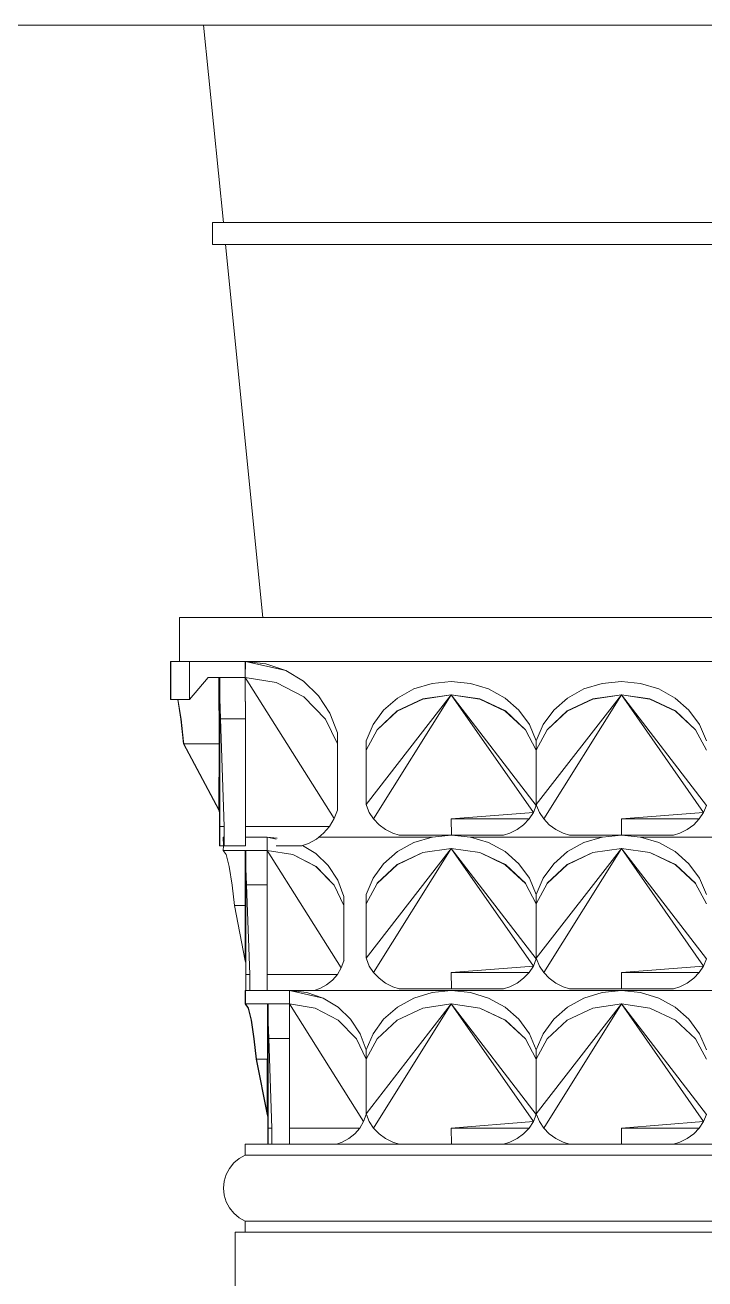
# Model space of a CAD drawing. Header units: millimetres. Extents: x -667 to -468, y -723 to -475.
# Drawn here: x -570.8494 to -570.6015, y -488.002 to -487.5449 of the extents above; entities that cross this region are included whole.
import ezdxf

# ---------------------------------------------------------------- set-up
doc = ezdxf.new("R2010")
doc.units = ezdxf.units.MM
doc.layers.add('dinding', color=36, linetype='Continuous', lineweight=9)

msp = doc.modelspace()

# ---------------------------------------------------------------- linework, layer by layer
at = {"layer": 'dinding'}
for p, q in [((-570.89312, -487.54493), (-570.78432, -487.54493)), ((-570.78432, -487.54493), (-570.77712, -487.61693)), ((-570.78432, -487.54493), (-570.41792, -487.54493)), ((-570.78112, -487.62493), (-570.78112, -487.61693)), ((-570.77712, -487.61693), (-570.78112, -487.61693)), ((-570.77712, -487.61693), (-570.42512, -487.61693)), ((-570.77632, -487.62493), (-570.78112, -487.62493)), ((-570.77632, -487.62493), (-570.76272, -487.76093)), ((-570.77632, -487.62493), (-570.42592, -487.62493)), ((-570.79312, -487.77693), (-570.79312, -487.76093)), ((-570.76272, -487.76093), (-570.79312, -487.76093)), ((-570.76272, -487.76093), (-570.43952, -487.76093)), ((-570.79641, -487.77693), (-570.79634, -487.777)), ((-570.79634, -487.77707), (-570.79641, -487.77693)), ((-570.79634, -487.77693), (-570.79641, -487.77693)), ((-570.79641, -487.77693), (-570.79641, -487.78277)), ((-570.79634, -487.777), (-570.79634, -487.77693)), ((-570.79634, -487.77693), (-570.79312, -487.77693)), ((-570.79634, -487.77707), (-570.79634, -487.777)), ((-570.79634, -487.78286), (-570.79634, -487.77707)), ((-570.79312, -487.77693), (-570.78951, -487.77693)), ((-570.78951, -487.79075), (-570.78951, -487.77693)), ((-570.78841, -487.77693), (-570.78951, -487.77693)), ((-570.78834, -487.77693), (-570.78841, -487.77693)), ((-570.78834, -487.77693), (-570.78739, -487.77693)), ((-570.78739, -487.77693), (-570.77849, -487.77693)), ((-570.77849, -487.77693), (-570.77843, -487.77694)), ((-570.77843, -487.77694), (-570.77724, -487.77693)), ((-570.77724, -487.77693), (-570.76933, -487.77693)), ((-570.76933, -487.77693), (-570.76929, -487.77693)), ((-570.76918, -487.77693), (-570.76929, -487.77693)), ((-570.76918, -487.77693), (-570.76914, -487.77693)), ((-570.76914, -487.77693), (-570.76914, -487.78276)), ((-570.76914, -487.77693), (-570.76911, -487.77693)), ((-570.76911, -487.77693), (-570.76912, -487.78277)), ((-570.76908, -487.77694), (-570.76911, -487.77693)), ((-570.43312, -487.77693), (-570.76908, -487.77694)), ((-570.76908, -487.77694), (-570.76158, -487.77774)), ((-570.75438, -487.78018), (-570.76908, -487.77694)), ((-570.76158, -487.77774), (-570.75438, -487.78018)), ((-570.79641, -487.78277), (-570.79634, -487.78286)), ((-570.79641, -487.78277), (-570.79641, -487.79075)), ((-570.79634, -487.79075), (-570.79634, -487.78286)), ((-570.78271, -487.78276), (-570.78951, -487.79075)), ((-570.77872, -487.78276), (-570.78271, -487.78276)), ((-570.77844, -487.79783), (-570.77872, -487.78276)), ((-570.77871, -487.8069), (-570.77872, -487.78276)), ((-570.77872, -487.78276), (-570.77845, -487.78955)), ((-570.77846, -487.78276), (-570.77872, -487.78276)), ((-570.76914, -487.78276), (-570.77846, -487.78276)), ((-570.77846, -487.78276), (-570.77845, -487.78955)), ((-570.76914, -487.78276), (-570.76914, -487.79151)), ((-570.76912, -487.78277), (-570.75787, -487.78455)), ((-570.76912, -487.78277), (-570.75789, -487.78458)), ((-570.7367, -487.8342), (-570.76912, -487.78277)), ((-570.75438, -487.78018), (-570.74789, -487.78414)), ((-570.75789, -487.78458), (-570.74779, -487.78984)), ((-570.75787, -487.78455), (-570.74776, -487.7898)), ((-570.74789, -487.78414), (-570.74242, -487.78942)), ((-570.71362, -487.79025), (-570.70764, -487.78696)), ((-570.70764, -487.78696), (-570.70099, -487.78492)), ((-570.70099, -487.78492), (-570.694, -487.78425)), ((-570.694, -487.78425), (-570.68701, -487.78492)), ((-570.68701, -487.78492), (-570.68037, -487.78696)), ((-570.68037, -487.78696), (-570.67438, -487.79025)), ((-570.65159, -487.79025), (-570.6456, -487.78696)), ((-570.6456, -487.78696), (-570.63896, -487.78492)), ((-570.63896, -487.78492), (-570.63197, -487.78425)), ((-570.63197, -487.78425), (-570.62498, -487.78492)), ((-570.62498, -487.78492), (-570.61833, -487.78696)), ((-570.61833, -487.78696), (-570.61235, -487.79025)), ((-570.79641, -487.79075), (-570.79634, -487.79075)), ((-570.79634, -487.79075), (-570.79631, -487.79076)), ((-570.79452, -487.79076), (-570.79631, -487.79076)), ((-570.79377, -487.79076), (-570.79452, -487.79076)), ((-570.79377, -487.79076), (-570.79262, -487.79799)), ((-570.79367, -487.79076), (-570.79377, -487.79076)), ((-570.78951, -487.79075), (-570.79367, -487.79076)), ((-570.79367, -487.79076), (-570.79252, -487.79799)), ((-570.77845, -487.78958), (-570.77845, -487.78955)), ((-570.77845, -487.7901), (-570.77845, -487.78958)), ((-570.77845, -487.7901), (-570.77844, -487.79783)), ((-570.77842, -487.79043), (-570.77817, -487.79782)), ((-570.76911, -487.79783), (-570.76911, -487.79148)), ((-570.74779, -487.78984), (-570.73985, -487.79801)), ((-570.74776, -487.7898), (-570.73983, -487.79799)), ((-570.74242, -487.78942), (-570.73824, -487.79577)), ((-570.694, -487.78911), (-570.72502, -487.82911)), ((-570.694, -487.78911), (-570.72232, -487.83435)), ((-570.71867, -487.79465), (-570.71362, -487.79025)), ((-570.71374, -487.79497), (-570.7044, -487.7906)), ((-570.71372, -487.795), (-570.70439, -487.79062)), ((-570.7044, -487.7906), (-570.694, -487.78911)), ((-570.70439, -487.79062), (-570.7044, -487.7906)), ((-570.694, -487.78911), (-570.70439, -487.79062)), ((-570.694, -487.78911), (-570.6836, -487.7906)), ((-570.694, -487.78911), (-570.68362, -487.79062)), ((-570.66405, -487.83197), (-570.694, -487.78911)), ((-570.66299, -487.82938), (-570.694, -487.78911)), ((-570.68362, -487.79062), (-570.6836, -487.7906)), ((-570.68362, -487.79062), (-570.67429, -487.795)), ((-570.6836, -487.7906), (-570.67426, -487.79497)), ((-570.67438, -487.79025), (-570.66933, -487.79465)), ((-570.63197, -487.78911), (-570.66299, -487.82911)), ((-570.63197, -487.78911), (-570.66029, -487.83435)), ((-570.65664, -487.79465), (-570.65159, -487.79025)), ((-570.65171, -487.79497), (-570.64237, -487.7906)), ((-570.65168, -487.795), (-570.64235, -487.79062)), ((-570.64237, -487.7906), (-570.63197, -487.78911)), ((-570.64235, -487.79062), (-570.64237, -487.7906)), ((-570.63197, -487.78911), (-570.64235, -487.79062)), ((-570.63197, -487.78911), (-570.62157, -487.7906)), ((-570.63197, -487.78911), (-570.62158, -487.79062)), ((-570.60202, -487.83197), (-570.63197, -487.78911)), ((-570.60095, -487.82938), (-570.63197, -487.78911)), ((-570.62158, -487.79062), (-570.62157, -487.7906)), ((-570.62158, -487.79062), (-570.61225, -487.795)), ((-570.62157, -487.7906), (-570.61223, -487.79497)), ((-570.61235, -487.79025), (-570.6073, -487.79465)), ((-570.73824, -487.79577), (-570.73554, -487.80289)), ((-570.72253, -487.79995), (-570.71867, -487.79465)), ((-570.72106, -487.8018), (-570.71374, -487.79497)), ((-570.72104, -487.80182), (-570.71372, -487.795)), ((-570.71372, -487.795), (-570.71374, -487.79497)), ((-570.67429, -487.795), (-570.67426, -487.79497)), ((-570.67429, -487.795), (-570.66696, -487.80182)), ((-570.67426, -487.79497), (-570.66694, -487.8018)), ((-570.66933, -487.79465), (-570.66547, -487.79995)), ((-570.6605, -487.79995), (-570.65664, -487.79465)), ((-570.65903, -487.8018), (-570.65171, -487.79497)), ((-570.65901, -487.80182), (-570.65168, -487.795)), ((-570.65168, -487.795), (-570.65171, -487.79497)), ((-570.61225, -487.795), (-570.61223, -487.79497)), ((-570.61225, -487.795), (-570.60493, -487.80182)), ((-570.61223, -487.79497), (-570.60491, -487.8018)), ((-570.6073, -487.79465), (-570.60344, -487.79995)), ((-570.79262, -487.79799), (-570.79161, -487.80691)), ((-570.79252, -487.79799), (-570.79161, -487.80607)), ((-570.77817, -487.79782), (-570.77844, -487.79783)), ((-570.77844, -487.79783), (-570.77844, -487.83199)), ((-570.77817, -487.79782), (-570.77679, -487.83705)), ((-570.77817, -487.79782), (-570.76911, -487.79783)), ((-570.76911, -487.83705), (-570.76911, -487.79783)), ((-570.73554, -487.80691), (-570.73985, -487.79801)), ((-570.73983, -487.79799), (-570.73554, -487.80691)), ((-570.72502, -487.80588), (-570.72253, -487.79995)), ((-570.66547, -487.79995), (-570.66299, -487.80588)), ((-570.66299, -487.80588), (-570.6605, -487.79995)), ((-570.60344, -487.79995), (-570.60095, -487.80588)), ((-570.79161, -487.80691), (-570.79161, -487.80607)), ((-570.79161, -487.80607), (-570.79151, -487.8069)), ((-570.73554, -487.80691), (-570.73554, -487.80289)), ((-570.72502, -487.80923), (-570.72104, -487.80182)), ((-570.72502, -487.80923), (-570.72502, -487.80588)), ((-570.72104, -487.80182), (-570.72106, -487.8018)), ((-570.66696, -487.80182), (-570.66694, -487.8018)), ((-570.66299, -487.80923), (-570.66696, -487.80182)), ((-570.66299, -487.80923), (-570.65901, -487.80182)), ((-570.66299, -487.80923), (-570.66299, -487.80588)), ((-570.65901, -487.80182), (-570.65903, -487.8018)), ((-570.60493, -487.80182), (-570.60491, -487.8018)), ((-570.60095, -487.80923), (-570.60493, -487.80182)), ((-570.79151, -487.8069), (-570.79161, -487.80691)), ((-570.79161, -487.80691), (-570.77881, -487.83109)), ((-570.77871, -487.8069), (-570.79151, -487.8069)), ((-570.79151, -487.8069), (-570.77881, -487.83091)), ((-570.77872, -487.83108), (-570.77871, -487.8069)), ((-570.73554, -487.80691), (-570.73555, -487.83109)), ((-570.72502, -487.82911), (-570.72502, -487.80923)), ((-570.66299, -487.82911), (-570.66299, -487.80923)), ((-570.72496, -487.82938), (-570.72502, -487.82911)), ((-570.66293, -487.82938), (-570.66299, -487.82911)), ((-570.66299, -487.82911), (-570.66299, -487.82938)), ((-570.77881, -487.83109), (-570.77881, -487.83091)), ((-570.77881, -487.83091), (-570.77872, -487.83108)), ((-570.77872, -487.83108), (-570.77881, -487.83109)), ((-570.7785, -487.83209), (-570.77881, -487.83109)), ((-570.77844, -487.83199), (-570.77872, -487.83108)), ((-570.77849, -487.84413), (-570.7785, -487.83209)), ((-570.77844, -487.83229), (-570.7785, -487.83209)), ((-570.77844, -487.83199), (-570.77844, -487.83229)), ((-570.77844, -487.83229), (-570.77844, -487.83705)), ((-570.7367, -487.8342), (-570.73555, -487.83109)), ((-570.73555, -487.83109), (-570.73549, -487.83076)), ((-570.72389, -487.83197), (-570.72496, -487.82938)), ((-570.72232, -487.83435), (-570.72389, -487.83197)), ((-570.66405, -487.83197), (-570.69398, -487.83435)), ((-570.66405, -487.83197), (-570.66562, -487.83435)), ((-570.66405, -487.83197), (-570.66299, -487.82938)), ((-570.66299, -487.82938), (-570.66296, -487.82925)), ((-570.66185, -487.83197), (-570.66293, -487.82938)), ((-570.66029, -487.83435), (-570.66185, -487.83197)), ((-570.60202, -487.83197), (-570.63194, -487.83435)), ((-570.60202, -487.83197), (-570.60359, -487.83435)), ((-570.60202, -487.83197), (-570.60095, -487.82938)), ((-570.77844, -487.83705), (-570.77843, -487.84413)), ((-570.77679, -487.83705), (-570.77844, -487.83705)), ((-570.77679, -487.83705), (-570.77679, -487.84093)), ((-570.7384, -487.83705), (-570.76911, -487.83705)), ((-570.76911, -487.84093), (-570.76911, -487.83705)), ((-570.74057, -487.83957), (-570.7384, -487.83705)), ((-570.7367, -487.8342), (-570.7384, -487.83705)), ((-570.72032, -487.83644), (-570.72232, -487.83435)), ((-570.71795, -487.83819), (-570.72032, -487.83644)), ((-570.71527, -487.83953), (-570.71795, -487.83819)), ((-570.69398, -487.83435), (-570.69397, -487.84025)), ((-570.66562, -487.83435), (-570.69398, -487.83435)), ((-570.67268, -487.83953), (-570.67, -487.83819)), ((-570.67, -487.83819), (-570.66762, -487.83644)), ((-570.66762, -487.83644), (-570.66562, -487.83435)), ((-570.65829, -487.83644), (-570.66029, -487.83435)), ((-570.65591, -487.83819), (-570.65829, -487.83644)), ((-570.65324, -487.83953), (-570.65591, -487.83819)), ((-570.63194, -487.83435), (-570.63194, -487.84025)), ((-570.60359, -487.83435), (-570.63194, -487.83435)), ((-570.61065, -487.83953), (-570.60797, -487.83819)), ((-570.60797, -487.83819), (-570.60559, -487.83644)), ((-570.60559, -487.83644), (-570.60359, -487.83435)), ((-570.77679, -487.84093), (-570.77714, -487.84093)), ((-570.77714, -487.84093), (-570.77712, -487.84413)), ((-570.77679, -487.84093), (-570.77679, -487.84413)), ((-570.76114, -487.84093), (-570.76911, -487.84093)), ((-570.76911, -487.84413), (-570.76911, -487.84093)), ((-570.76114, -487.84093), (-570.76112, -487.84579)), ((-570.76111, -487.84093), (-570.76114, -487.84093)), ((-570.76111, -487.84093), (-570.75756, -487.84131)), ((-570.75782, -487.84166), (-570.76111, -487.84093)), ((-570.74605, -487.84327), (-570.74314, -487.84166)), ((-570.74314, -487.84166), (-570.74225, -487.84093)), ((-570.74225, -487.84093), (-570.74057, -487.83957)), ((-570.70099, -487.84093), (-570.74225, -487.84093)), ((-570.71296, -487.84025), (-570.71527, -487.83953)), ((-570.71296, -487.84025), (-570.694, -487.84025)), ((-570.70764, -487.84296), (-570.70099, -487.84093)), ((-570.70099, -487.84093), (-570.70086, -487.84093)), ((-570.694, -487.84025), (-570.70086, -487.84093)), ((-570.694, -487.84025), (-570.69397, -487.84025)), ((-570.69397, -487.84025), (-570.67499, -487.84025)), ((-570.69397, -487.84025), (-570.69037, -487.8406)), ((-570.69037, -487.8406), (-570.68714, -487.84093)), ((-570.68714, -487.84093), (-570.68701, -487.84093)), ((-570.68701, -487.84093), (-570.68037, -487.84296)), ((-570.68701, -487.84093), (-570.63896, -487.84093)), ((-570.67499, -487.84025), (-570.67268, -487.83953)), ((-570.65092, -487.84025), (-570.65324, -487.83953)), ((-570.65092, -487.84025), (-570.63197, -487.84025)), ((-570.6456, -487.84296), (-570.63896, -487.84093)), ((-570.63896, -487.84093), (-570.63883, -487.84093)), ((-570.63197, -487.84025), (-570.63883, -487.84093)), ((-570.63197, -487.84025), (-570.63194, -487.84025)), ((-570.63194, -487.84025), (-570.61296, -487.84025)), ((-570.63194, -487.84025), (-570.62834, -487.8406)), ((-570.62834, -487.8406), (-570.62511, -487.84093)), ((-570.62511, -487.84093), (-570.62498, -487.84093)), ((-570.57692, -487.84093), (-570.62498, -487.84093)), ((-570.62498, -487.84093), (-570.61833, -487.84296)), ((-570.61296, -487.84025), (-570.61065, -487.83953)), ((-570.77843, -487.84413), (-570.77849, -487.84413)), ((-570.77712, -487.84413), (-570.77843, -487.84413)), ((-570.77714, -487.84579), (-570.77712, -487.84413)), ((-570.76912, -487.84579), (-570.77714, -487.84579)), ((-570.77714, -487.84579), (-570.77613, -487.84728)), ((-570.77679, -487.84413), (-570.76911, -487.84413)), ((-570.77613, -487.84728), (-570.77504, -487.85165)), ((-570.76889, -487.85834), (-570.76912, -487.84579)), ((-570.76912, -487.84579), (-570.7689, -487.85147)), ((-570.76912, -487.86591), (-570.76912, -487.84579)), ((-570.7689, -487.84579), (-570.76912, -487.84579)), ((-570.76112, -487.84579), (-570.7689, -487.84579)), ((-570.7689, -487.84579), (-570.7689, -487.85147)), ((-570.76112, -487.84579), (-570.76114, -487.85308)), ((-570.7341, -487.88866), (-570.76112, -487.84579)), ((-570.76112, -487.84579), (-570.75177, -487.8473)), ((-570.75784, -487.84413), (-570.74855, -487.84413)), ((-570.75177, -487.8473), (-570.75175, -487.84728)), ((-570.75177, -487.8473), (-570.74334, -487.85169)), ((-570.75175, -487.84728), (-570.74332, -487.85166)), ((-570.74855, -487.84413), (-570.74822, -487.84402)), ((-570.74822, -487.84402), (-570.74605, -487.84327)), ((-570.74822, -487.84402), (-570.74343, -487.84694)), ((-570.74343, -487.84694), (-570.73887, -487.85134)), ((-570.694, -487.84511), (-570.72502, -487.88511)), ((-570.694, -487.84511), (-570.72232, -487.89035)), ((-570.71867, -487.85066), (-570.71362, -487.84626)), ((-570.71374, -487.85098), (-570.7044, -487.8466)), ((-570.71372, -487.85101), (-570.70439, -487.84662)), ((-570.71362, -487.84626), (-570.70764, -487.84296)), ((-570.7044, -487.8466), (-570.694, -487.84511)), ((-570.70439, -487.84662), (-570.7044, -487.8466)), ((-570.694, -487.84511), (-570.70439, -487.84662)), ((-570.694, -487.84511), (-570.6836, -487.8466)), ((-570.694, -487.84511), (-570.68362, -487.84662)), ((-570.66405, -487.88797), (-570.694, -487.84511)), ((-570.66299, -487.88538), (-570.694, -487.84511)), ((-570.68362, -487.84662), (-570.6836, -487.8466)), ((-570.68362, -487.84662), (-570.67429, -487.85101)), ((-570.6836, -487.8466), (-570.67426, -487.85098)), ((-570.68037, -487.84296), (-570.67438, -487.84626)), ((-570.67438, -487.84626), (-570.66933, -487.85066)), ((-570.63197, -487.84511), (-570.66299, -487.88511)), ((-570.63197, -487.84511), (-570.66029, -487.89035)), ((-570.65664, -487.85066), (-570.65159, -487.84626)), ((-570.65171, -487.85098), (-570.64237, -487.8466)), ((-570.65168, -487.85101), (-570.64235, -487.84662)), ((-570.65159, -487.84626), (-570.6456, -487.84296)), ((-570.64237, -487.8466), (-570.63197, -487.84511)), ((-570.64235, -487.84662), (-570.64237, -487.8466)), ((-570.63197, -487.84511), (-570.64235, -487.84662)), ((-570.63197, -487.84511), (-570.62157, -487.8466)), ((-570.63197, -487.84511), (-570.62158, -487.84662)), ((-570.60202, -487.88797), (-570.63197, -487.84511)), ((-570.60095, -487.88538), (-570.63197, -487.84511)), ((-570.62158, -487.84662), (-570.62157, -487.8466)), ((-570.62158, -487.84662), (-570.61225, -487.85101)), ((-570.62157, -487.8466), (-570.61223, -487.85098)), ((-570.61833, -487.84296), (-570.61235, -487.84626)), ((-570.61235, -487.84626), (-570.6073, -487.85066)), ((-570.77504, -487.85165), (-570.77395, -487.85848)), ((-570.76888, -487.85188), (-570.7689, -487.85147)), ((-570.7689, -487.8519), (-570.76888, -487.85188)), ((-570.7689, -487.85217), (-570.7689, -487.8519)), ((-570.74334, -487.85169), (-570.73673, -487.8585)), ((-570.74332, -487.85166), (-570.73671, -487.85848)), ((-570.73887, -487.85134), (-570.73539, -487.85663)), ((-570.72253, -487.85595), (-570.71867, -487.85066)), ((-570.72106, -487.8578), (-570.71374, -487.85098)), ((-570.72104, -487.85782), (-570.71372, -487.85101)), ((-570.71372, -487.85101), (-570.71374, -487.85098)), ((-570.67429, -487.85101), (-570.67426, -487.85098)), ((-570.67429, -487.85101), (-570.66696, -487.85782)), ((-570.67426, -487.85098), (-570.66694, -487.8578)), ((-570.66933, -487.85066), (-570.66547, -487.85595)), ((-570.6605, -487.85595), (-570.65664, -487.85066)), ((-570.65903, -487.8578), (-570.65171, -487.85098)), ((-570.65901, -487.85782), (-570.65168, -487.85101)), ((-570.65168, -487.85101), (-570.65171, -487.85098)), ((-570.61225, -487.85101), (-570.61223, -487.85098)), ((-570.61225, -487.85101), (-570.60493, -487.85782)), ((-570.61223, -487.85098), (-570.60491, -487.8578)), ((-570.6073, -487.85066), (-570.60344, -487.85595)), ((-570.7689, -487.85217), (-570.76887, -487.85218)), ((-570.76889, -487.85834), (-570.76888, -487.85238)), ((-570.76887, -487.85218), (-570.76888, -487.85234)), ((-570.76888, -487.85238), (-570.76888, -487.85234)), ((-570.76888, -487.85238), (-570.76865, -487.85834)), ((-570.76113, -487.85834), (-570.76111, -487.85305)), ((-570.72502, -487.86188), (-570.72253, -487.85595)), ((-570.66547, -487.85595), (-570.66299, -487.86188)), ((-570.66299, -487.86188), (-570.6605, -487.85595)), ((-570.60344, -487.85595), (-570.60095, -487.86188)), ((-570.77395, -487.85848), (-570.77312, -487.86591)), ((-570.76865, -487.85834), (-570.76889, -487.85834)), ((-570.76888, -487.88681), (-570.76889, -487.85834)), ((-570.76865, -487.85834), (-570.76751, -487.89103)), ((-570.76865, -487.85834), (-570.76113, -487.85834)), ((-570.76113, -487.85834), (-570.76111, -487.89103)), ((-570.73671, -487.85848), (-570.73673, -487.8585)), ((-570.73314, -487.86591), (-570.73673, -487.8585)), ((-570.73539, -487.85663), (-570.73314, -487.86256)), ((-570.72502, -487.86523), (-570.72104, -487.85782)), ((-570.72104, -487.85782), (-570.72106, -487.8578)), ((-570.66696, -487.85782), (-570.66694, -487.8578)), ((-570.66299, -487.86523), (-570.66696, -487.85782)), ((-570.66299, -487.86523), (-570.65901, -487.85782)), ((-570.65901, -487.85782), (-570.65903, -487.8578)), ((-570.60493, -487.85782), (-570.60491, -487.8578)), ((-570.60095, -487.86523), (-570.60493, -487.85782)), ((-570.73314, -487.86591), (-570.73314, -487.86256)), ((-570.72502, -487.86523), (-570.72502, -487.86188)), ((-570.72502, -487.88511), (-570.72502, -487.86523)), ((-570.66299, -487.86523), (-570.66299, -487.86188)), ((-570.66299, -487.88511), (-570.66299, -487.86523)), ((-570.76912, -487.86591), (-570.77312, -487.86591)), ((-570.77312, -487.86591), (-570.76912, -487.88606)), ((-570.76912, -487.88606), (-570.76912, -487.86591)), ((-570.73314, -487.86591), (-570.73314, -487.88606)), ((-570.76888, -487.88681), (-570.76912, -487.88606)), ((-570.76888, -487.88681), (-570.76888, -487.89103)), ((-570.7341, -487.88866), (-570.73314, -487.88606)), ((-570.73314, -487.88606), (-570.73309, -487.88579)), ((-570.72496, -487.88538), (-570.72502, -487.88511)), ((-570.72389, -487.88797), (-570.72496, -487.88538)), ((-570.72232, -487.89035), (-570.72389, -487.88797)), ((-570.66405, -487.88797), (-570.69398, -487.89035)), ((-570.66405, -487.88797), (-570.66562, -487.89035)), ((-570.66405, -487.88797), (-570.66299, -487.88538)), ((-570.66293, -487.88538), (-570.66299, -487.88511)), ((-570.66299, -487.88511), (-570.66299, -487.88538)), ((-570.66299, -487.88538), (-570.66296, -487.88525)), ((-570.66185, -487.88797), (-570.66293, -487.88538)), ((-570.66029, -487.89035), (-570.66185, -487.88797)), ((-570.60202, -487.88797), (-570.63194, -487.89035)), ((-570.60202, -487.88797), (-570.60359, -487.89035)), ((-570.60202, -487.88797), (-570.60095, -487.88538)), ((-570.76888, -487.89103), (-570.76888, -487.89693)), ((-570.76751, -487.89103), (-570.76888, -487.89103)), ((-570.76751, -487.89103), (-570.76751, -487.89694)), ((-570.73552, -487.89103), (-570.76111, -487.89103)), ((-570.76111, -487.89694), (-570.76111, -487.89103)), ((-570.73947, -487.89487), (-570.73733, -487.89313)), ((-570.73733, -487.89313), (-570.73552, -487.89103)), ((-570.7341, -487.88866), (-570.73552, -487.89103)), ((-570.72032, -487.89244), (-570.72232, -487.89035)), ((-570.71795, -487.89419), (-570.72032, -487.89244)), ((-570.69398, -487.89035), (-570.69397, -487.89625)), ((-570.66562, -487.89035), (-570.69398, -487.89035)), ((-570.67, -487.89419), (-570.66762, -487.89244)), ((-570.66762, -487.89244), (-570.66562, -487.89035)), ((-570.65829, -487.89244), (-570.66029, -487.89035)), ((-570.65591, -487.89419), (-570.65829, -487.89244)), ((-570.63194, -487.89035), (-570.63194, -487.89625)), ((-570.60359, -487.89035), (-570.63194, -487.89035)), ((-570.60797, -487.89419), (-570.60559, -487.89244)), ((-570.60559, -487.89244), (-570.60359, -487.89035)), ((-570.76912, -487.90179), (-570.76912, -487.89693)), ((-570.76912, -487.89693), (-570.76902, -487.89704)), ((-570.76902, -487.89693), (-570.76912, -487.89693)), ((-570.76888, -487.89693), (-570.76902, -487.89693)), ((-570.76902, -487.89693), (-570.76902, -487.89704)), ((-570.76902, -487.89704), (-570.76902, -487.90179)), ((-570.76751, -487.89694), (-570.76888, -487.89693)), ((-570.76751, -487.89694), (-570.76111, -487.89694)), ((-570.76111, -487.89694), (-570.75299, -487.89693)), ((-570.75299, -487.89693), (-570.75299, -487.90179)), ((-570.75297, -487.89693), (-570.75299, -487.89693)), ((-570.75297, -487.89693), (-570.74671, -487.89761)), ((-570.74071, -487.89964), (-570.75297, -487.89693)), ((-570.75297, -487.89693), (-570.74398, -487.89693)), ((-570.74671, -487.89761), (-570.74071, -487.89964)), ((-570.74398, -487.89693), (-570.74395, -487.89693)), ((-570.74395, -487.89693), (-570.74189, -487.89621)), ((-570.694, -487.89693), (-570.74395, -487.89693)), ((-570.74189, -487.89621), (-570.73947, -487.89487)), ((-570.71527, -487.89553), (-570.71795, -487.89419)), ((-570.71296, -487.89625), (-570.71527, -487.89553)), ((-570.71296, -487.89625), (-570.69397, -487.89625)), ((-570.70764, -487.89964), (-570.70099, -487.89761)), ((-570.70099, -487.89761), (-570.694, -487.89693)), ((-570.694, -487.89693), (-570.69397, -487.89693)), ((-570.69397, -487.89625), (-570.67499, -487.89625)), ((-570.69397, -487.89693), (-570.68701, -487.89761)), ((-570.69397, -487.89693), (-570.63197, -487.89693)), ((-570.68701, -487.89761), (-570.68037, -487.89964)), ((-570.67499, -487.89625), (-570.67268, -487.89553)), ((-570.67268, -487.89553), (-570.67, -487.89419)), ((-570.65324, -487.89553), (-570.65591, -487.89419)), ((-570.65092, -487.89625), (-570.65324, -487.89553)), ((-570.65092, -487.89625), (-570.63194, -487.89625)), ((-570.6456, -487.89964), (-570.63896, -487.89761)), ((-570.63896, -487.89761), (-570.63197, -487.89693)), ((-570.63197, -487.89693), (-570.62498, -487.89761)), ((-570.63197, -487.89693), (-570.56994, -487.89693)), ((-570.63194, -487.89625), (-570.61296, -487.89625)), ((-570.62498, -487.89761), (-570.61833, -487.89964)), ((-570.61296, -487.89625), (-570.61065, -487.89553)), ((-570.61065, -487.89553), (-570.60797, -487.89419)), ((-570.76813, -487.90328), (-570.76912, -487.90179)), ((-570.76099, -487.90179), (-570.76902, -487.90179)), ((-570.76902, -487.90179), (-570.76801, -487.90328)), ((-570.76077, -487.91434), (-570.76099, -487.90179)), ((-570.76099, -487.90179), (-570.76077, -487.90747)), ((-570.76099, -487.92188), (-570.76099, -487.90179)), ((-570.76078, -487.90179), (-570.76099, -487.90179)), ((-570.75299, -487.90179), (-570.76078, -487.90179)), ((-570.76078, -487.90179), (-570.76077, -487.90747)), ((-570.75299, -487.90179), (-570.75301, -487.90908)), ((-570.72598, -487.94465), (-570.75299, -487.90179)), ((-570.75299, -487.90179), (-570.74364, -487.9033)), ((-570.74071, -487.89964), (-570.7353, -487.90294)), ((-570.694, -487.90179), (-570.72502, -487.94179)), ((-570.694, -487.90179), (-570.72232, -487.94703)), ((-570.71362, -487.90294), (-570.70764, -487.89964)), ((-570.7044, -487.90328), (-570.694, -487.90179)), ((-570.694, -487.90179), (-570.70439, -487.9033)), ((-570.694, -487.90179), (-570.6836, -487.90328)), ((-570.694, -487.90179), (-570.68362, -487.9033)), ((-570.66405, -487.94465), (-570.694, -487.90179)), ((-570.66299, -487.94206), (-570.694, -487.90179)), ((-570.68037, -487.89964), (-570.67438, -487.90294)), ((-570.63197, -487.90179), (-570.66299, -487.94179)), ((-570.63197, -487.90179), (-570.66029, -487.94703)), ((-570.65159, -487.90294), (-570.6456, -487.89964)), ((-570.64237, -487.90328), (-570.63197, -487.90179)), ((-570.63197, -487.90179), (-570.64235, -487.9033)), ((-570.63197, -487.90179), (-570.62157, -487.90328)), ((-570.63197, -487.90179), (-570.62158, -487.9033)), ((-570.60202, -487.94465), (-570.63197, -487.90179)), ((-570.60095, -487.94206), (-570.63197, -487.90179)), ((-570.61833, -487.89964), (-570.61235, -487.90294)), ((-570.76704, -487.90766), (-570.76813, -487.90328)), ((-570.76801, -487.90328), (-570.76692, -487.90765)), ((-570.74364, -487.9033), (-570.74363, -487.90328)), ((-570.74364, -487.9033), (-570.73522, -487.90769)), ((-570.74363, -487.90328), (-570.7352, -487.90766)), ((-570.7353, -487.90294), (-570.73075, -487.90734)), ((-570.71867, -487.90734), (-570.71362, -487.90294)), ((-570.71374, -487.90766), (-570.7044, -487.90328)), ((-570.71372, -487.90769), (-570.70439, -487.9033)), ((-570.70439, -487.9033), (-570.7044, -487.90328)), ((-570.68362, -487.9033), (-570.6836, -487.90328)), ((-570.68362, -487.9033), (-570.67429, -487.90769)), ((-570.6836, -487.90328), (-570.67426, -487.90766)), ((-570.67438, -487.90294), (-570.66933, -487.90734)), ((-570.65664, -487.90734), (-570.65159, -487.90294)), ((-570.65171, -487.90766), (-570.64237, -487.90328)), ((-570.65168, -487.90769), (-570.64235, -487.9033)), ((-570.64235, -487.9033), (-570.64237, -487.90328)), ((-570.62158, -487.9033), (-570.62157, -487.90328)), ((-570.62158, -487.9033), (-570.61225, -487.90769)), ((-570.62157, -487.90328), (-570.61223, -487.90766)), ((-570.61235, -487.90294), (-570.6073, -487.90734)), ((-570.76595, -487.91448), (-570.76704, -487.90766)), ((-570.76692, -487.90765), (-570.76583, -487.91448)), ((-570.76076, -487.90788), (-570.76077, -487.90747)), ((-570.76077, -487.9079), (-570.76076, -487.90788)), ((-570.76077, -487.90817), (-570.76077, -487.9079)), ((-570.76077, -487.90817), (-570.76075, -487.90818)), ((-570.76077, -487.91434), (-570.76076, -487.90838)), ((-570.76075, -487.90818), (-570.76076, -487.90834)), ((-570.76076, -487.90838), (-570.76076, -487.90834)), ((-570.76076, -487.90838), (-570.76053, -487.91434)), ((-570.75301, -487.91434), (-570.75299, -487.90905)), ((-570.73522, -487.90769), (-570.7286, -487.9145)), ((-570.7352, -487.90766), (-570.72859, -487.91448)), ((-570.73075, -487.90734), (-570.72726, -487.91263)), ((-570.72253, -487.91263), (-570.71867, -487.90734)), ((-570.72106, -487.91448), (-570.71374, -487.90766)), ((-570.72104, -487.9145), (-570.71372, -487.90769)), ((-570.71372, -487.90769), (-570.71374, -487.90766)), ((-570.67429, -487.90769), (-570.67426, -487.90766)), ((-570.67429, -487.90769), (-570.66696, -487.9145)), ((-570.67426, -487.90766), (-570.66694, -487.91448)), ((-570.66933, -487.90734), (-570.66547, -487.91263)), ((-570.6605, -487.91263), (-570.65664, -487.90734)), ((-570.65903, -487.91448), (-570.65171, -487.90766)), ((-570.65901, -487.9145), (-570.65168, -487.90769)), ((-570.65168, -487.90769), (-570.65171, -487.90766)), ((-570.61225, -487.90769), (-570.61223, -487.90766)), ((-570.61225, -487.90769), (-570.60493, -487.9145)), ((-570.61223, -487.90766), (-570.60491, -487.91448)), ((-570.6073, -487.90734), (-570.60344, -487.91263)), ((-570.76512, -487.92191), (-570.76595, -487.91448)), ((-570.76583, -487.91448), (-570.76512, -487.92083)), ((-570.76053, -487.91434), (-570.76077, -487.91434)), ((-570.76076, -487.94281), (-570.76077, -487.91434)), ((-570.76053, -487.91434), (-570.75939, -487.94703)), ((-570.76053, -487.91434), (-570.75301, -487.91434)), ((-570.75301, -487.91434), (-570.75299, -487.94703)), ((-570.72859, -487.91448), (-570.7286, -487.9145)), ((-570.72502, -487.92191), (-570.7286, -487.9145)), ((-570.72726, -487.91263), (-570.72502, -487.91856)), ((-570.72502, -487.91856), (-570.72253, -487.91263)), ((-570.72502, -487.92191), (-570.72104, -487.9145)), ((-570.72104, -487.9145), (-570.72106, -487.91448)), ((-570.66696, -487.9145), (-570.66694, -487.91448)), ((-570.66299, -487.92191), (-570.66696, -487.9145)), ((-570.66547, -487.91263), (-570.66299, -487.91856)), ((-570.66299, -487.91856), (-570.6605, -487.91263)), ((-570.66299, -487.92191), (-570.65901, -487.9145)), ((-570.65901, -487.9145), (-570.65903, -487.91448)), ((-570.60493, -487.9145), (-570.60491, -487.91448)), ((-570.60095, -487.92191), (-570.60493, -487.9145)), ((-570.60344, -487.91263), (-570.60095, -487.91856)), ((-570.72502, -487.92191), (-570.72502, -487.91856)), ((-570.66299, -487.92191), (-570.66299, -487.91856)), ((-570.76512, -487.92085), (-570.76512, -487.92083)), ((-570.76512, -487.92191), (-570.76512, -487.92085)), ((-570.76512, -487.92085), (-570.76498, -487.92188)), ((-570.76512, -487.92191), (-570.76112, -487.94206)), ((-570.765, -487.92191), (-570.76512, -487.92191)), ((-570.765, -487.92191), (-570.76498, -487.92188)), ((-570.76112, -487.92191), (-570.765, -487.92191)), ((-570.765, -487.92191), (-570.76112, -487.94144)), ((-570.76099, -487.92191), (-570.76112, -487.92191)), ((-570.76112, -487.94144), (-570.76112, -487.92191)), ((-570.76099, -487.92191), (-570.76099, -487.92188)), ((-570.76099, -487.94206), (-570.76099, -487.92191)), ((-570.72502, -487.94179), (-570.72502, -487.92191)), ((-570.66299, -487.94179), (-570.66299, -487.92191)), ((-570.76112, -487.94206), (-570.76112, -487.94144)), ((-570.76112, -487.94144), (-570.76099, -487.94206)), ((-570.76099, -487.94206), (-570.76112, -487.94206)), ((-570.76086, -487.9429), (-570.76112, -487.94206)), ((-570.76098, -487.9421), (-570.76099, -487.94206)), ((-570.76076, -487.94281), (-570.76098, -487.9421)), ((-570.76085, -487.95293), (-570.76086, -487.9429)), ((-570.76076, -487.94321), (-570.76086, -487.9429)), ((-570.76076, -487.94321), (-570.76076, -487.94281)), ((-570.76076, -487.94321), (-570.76076, -487.94703)), ((-570.72598, -487.94465), (-570.72502, -487.94206)), ((-570.72496, -487.94206), (-570.72502, -487.94179)), ((-570.72502, -487.94179), (-570.72502, -487.94206)), ((-570.72502, -487.94206), (-570.72499, -487.94192)), ((-570.72389, -487.94465), (-570.72496, -487.94206)), ((-570.66405, -487.94465), (-570.66299, -487.94206)), ((-570.66293, -487.94206), (-570.66299, -487.94179)), ((-570.66299, -487.94206), (-570.66299, -487.94179)), ((-570.66299, -487.94206), (-570.66296, -487.94193)), ((-570.66185, -487.94465), (-570.66293, -487.94206)), ((-570.60202, -487.94465), (-570.60095, -487.94206)), ((-570.76076, -487.94703), (-570.76076, -487.95293)), ((-570.75939, -487.94703), (-570.76076, -487.94703)), ((-570.75939, -487.94703), (-570.75939, -487.95293)), ((-570.7274, -487.94703), (-570.75299, -487.94703)), ((-570.75299, -487.95293), (-570.75299, -487.94703)), ((-570.72921, -487.94913), (-570.7274, -487.94703)), ((-570.72598, -487.94465), (-570.7274, -487.94703)), ((-570.72232, -487.94703), (-570.72389, -487.94465)), ((-570.72032, -487.94912), (-570.72232, -487.94703)), ((-570.66405, -487.94465), (-570.69398, -487.94703)), ((-570.69398, -487.94703), (-570.69397, -487.95293)), ((-570.66562, -487.94703), (-570.69398, -487.94703)), ((-570.66762, -487.94912), (-570.66562, -487.94703)), ((-570.66405, -487.94465), (-570.66562, -487.94703)), ((-570.66029, -487.94703), (-570.66185, -487.94465)), ((-570.65829, -487.94912), (-570.66029, -487.94703)), ((-570.60202, -487.94465), (-570.63194, -487.94703)), ((-570.63194, -487.94703), (-570.63194, -487.95293)), ((-570.60359, -487.94703), (-570.63194, -487.94703)), ((-570.60559, -487.94912), (-570.60359, -487.94703)), ((-570.60202, -487.94465), (-570.60359, -487.94703)), ((-570.73586, -487.95293), (-570.73377, -487.95221)), ((-570.73377, -487.95221), (-570.73135, -487.95087)), ((-570.73135, -487.95087), (-570.72921, -487.94913)), ((-570.71795, -487.95087), (-570.72032, -487.94912)), ((-570.71527, -487.95221), (-570.71795, -487.95087)), ((-570.71296, -487.95293), (-570.71527, -487.95221)), ((-570.67499, -487.95293), (-570.67268, -487.95221)), ((-570.67268, -487.95221), (-570.67, -487.95087)), ((-570.67, -487.95087), (-570.66762, -487.94912)), ((-570.65591, -487.95087), (-570.65829, -487.94912)), ((-570.65324, -487.95221), (-570.65591, -487.95087)), ((-570.65092, -487.95293), (-570.65324, -487.95221)), ((-570.61296, -487.95293), (-570.61065, -487.95221)), ((-570.61065, -487.95221), (-570.60797, -487.95087)), ((-570.60797, -487.95087), (-570.60559, -487.94912)), ((-570.76912, -487.95693), (-570.77136, -487.95813)), ((-570.76912, -487.95293), (-570.76912, -487.95693)), ((-570.76912, -487.95293), (-570.76085, -487.95293)), ((-570.43312, -487.95693), (-570.76912, -487.95693)), ((-570.76076, -487.95293), (-570.76085, -487.95293)), ((-570.75951, -487.95293), (-570.76076, -487.95293)), ((-570.75951, -487.95293), (-570.75939, -487.95293)), ((-570.75311, -487.95293), (-570.75939, -487.95293)), ((-570.75299, -487.95293), (-570.75311, -487.95293)), ((-570.75299, -487.95293), (-570.73586, -487.95293)), ((-570.73586, -487.95293), (-570.71296, -487.95293)), ((-570.71296, -487.95293), (-570.69397, -487.95293)), ((-570.69397, -487.95293), (-570.67499, -487.95293)), ((-570.67499, -487.95293), (-570.65092, -487.95293)), ((-570.65092, -487.95293), (-570.63194, -487.95293)), ((-570.63194, -487.95293), (-570.61296, -487.95293)), ((-570.61296, -487.95293), (-570.58889, -487.95293)), ((-570.77493, -487.96172), (-570.77613, -487.96396)), ((-570.77332, -487.95975), (-570.77493, -487.96172)), ((-570.77136, -487.95813), (-570.77332, -487.95975)), ((-570.77613, -487.96396), (-570.77687, -487.9664)), ((-570.77687, -487.9664), (-570.77712, -487.96893)), ((-570.77712, -487.96893), (-570.77687, -487.97146)), ((-570.77687, -487.97146), (-570.77613, -487.9739)), ((-570.77613, -487.9739), (-570.77493, -487.97614)), ((-570.77493, -487.97614), (-570.77332, -487.97811)), ((-570.77332, -487.97811), (-570.77136, -487.97973)), ((-570.77136, -487.97973), (-570.76912, -487.98093)), ((-570.76912, -487.98093), (-570.76912, -487.98493)), ((-570.43312, -487.98093), (-570.76912, -487.98093)), ((-570.77276, -487.98493), (-570.77276, -488.02493)), ((-570.76912, -487.98493), (-570.77276, -487.98493)), ((-570.43532, -487.98493), (-570.76912, -487.98493))]:
    msp.add_line(p, q, dxfattribs=at)

doc.saveas('drawing.dxf')
